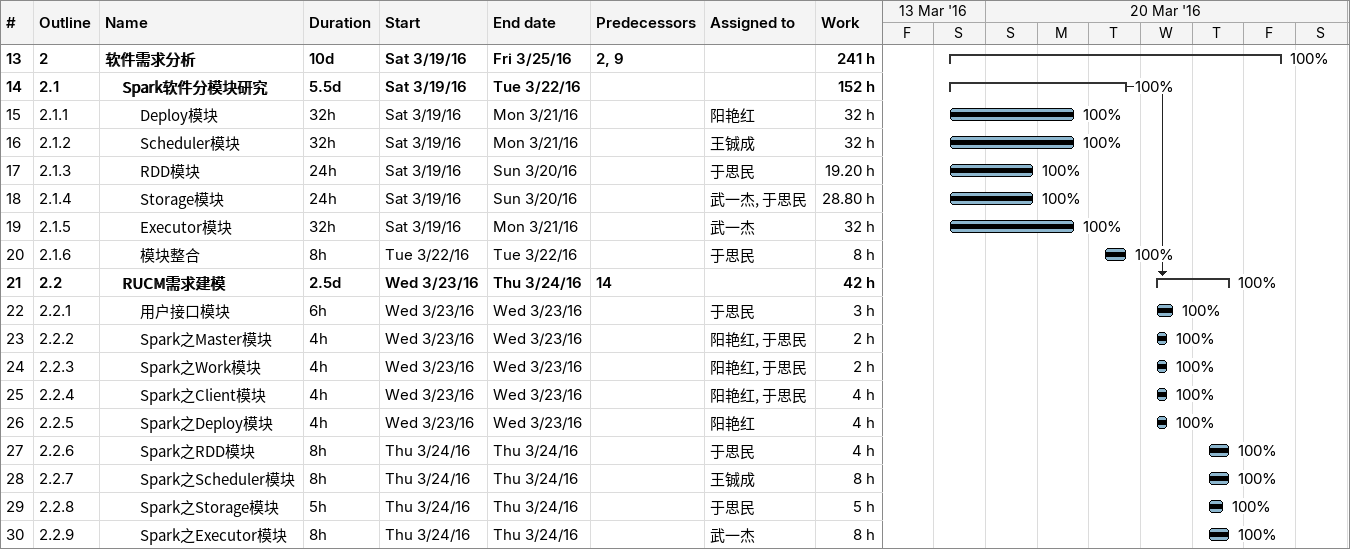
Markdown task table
| ID | WBS | Task | Duration | Start | Finish | Predecessors | Resources | % complete | Work (h) |
|---|---|---|---|---|---|---|---|---|---|
| 13 | 2 | **软件需求分析** | 10d | 2016-03-19 | 2016-03-25 | 2, 9 |  | 100 | 241 |
| 14 | 2.1 | **Spark软件分模块研究** | 5.5d | 2016-03-19 | 2016-03-22 |  |  | 100 | 152 |
| 15 | 2.1.1 | Deploy模块 | 32h | 2016-03-19 | 2016-03-21 |  | 阳艳红 | 100 | 32 |
| 16 | 2.1.2 | Scheduler模块 | 32h | 2016-03-19 | 2016-03-21 |  | 王铖成 | 100 | 32 |
| 17 | 2.1.3 | RDD模块 | 24h | 2016-03-19 | 2016-03-20 |  | 于思民 | 100 | 19.20 |
| 18 | 2.1.4 | Storage模块 | 24h | 2016-03-19 | 2016-03-20 |  | 武一杰, 于思民 | 100 | 28.80 |
| 19 | 2.1.5 | Executor模块 | 32h | 2016-03-19 | 2016-03-21 |  | 武一杰 | 100 | 32 |
| 20 | 2.1.6 | 模块整合 | 8h | 2016-03-22 | 2016-03-22 |  | 于思民 | 100 | 8 |
| 21 | 2.2 | **RUCM需求建模** | 2.5d | 2016-03-23 | 2016-03-24 | 14 |  | 100 | 42 |
| 22 | 2.2.1 | 用户接口模块 | 6h | 2016-03-23 | 2016-03-23 |  | 于思民 | 100 | 3 |
| 23 | 2.2.2 | Spark之Master模块 | 4h | 2016-03-23 | 2016-03-23 |  | 阳艳红, 于思民 | 100 | 2 |
| 24 | 2.2.3 | Spark之Work模块 | 4h | 2016-03-23 | 2016-03-23 |  | 阳艳红, 于思民 | 100 | 2 |
| 25 | 2.2.4 | Spark之Client模块 | 4h | 2016-03-23 | 2016-03-23 |  | 阳艳红, 于思民 | 100 | 4 |
| 26 | 2.2.5 | Spark之Deploy模块 | 4h | 2016-03-23 | 2016-03-23 |  | 阳艳红 | 100 | 4 |
| 27 | 2.2.6 | Spark之RDD模块 | 8h | 2016-03-24 | 2016-03-24 |  | 于思民 | 100 | 4 |
| 28 | 2.2.7 | Spark之Scheduler模块 | 8h | 2016-03-24 | 2016-03-24 |  | 王铖成 | 100 | 8 |
| 29 | 2.2.8 | Spark之Storage模块 | 5h | 2016-03-24 | 2016-03-24 |  | 于思民 | 100 | 5 |
| 30 | 2.2.9 | Spark之Executor模块 | 8h | 2016-03-24 | 2016-03-24 |  | 武一杰 | 100 | 8 |
